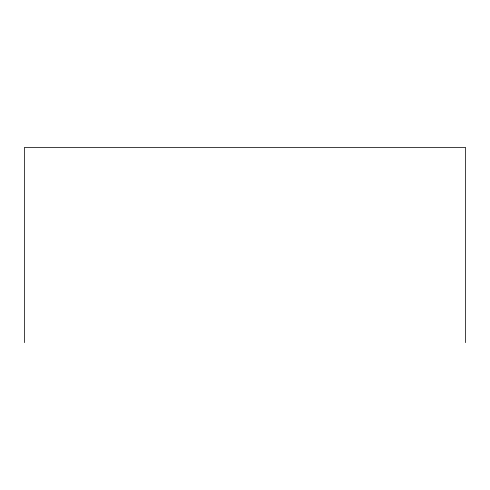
<?xml version="1.0" encoding="UTF-8"?>
<svg xmlns="http://www.w3.org/2000/svg" width="490" height="490" viewBox="0 0 490 490"><rect width="100%" height="100%" fill="white"/><g stroke="black" fill="none" stroke-linecap="round" stroke-linejoin="round"><path stroke-width="0.73" d="M465.5 342.62L465.5 147.38L24.5 147.38L24.5 342.62"/></g></svg>
